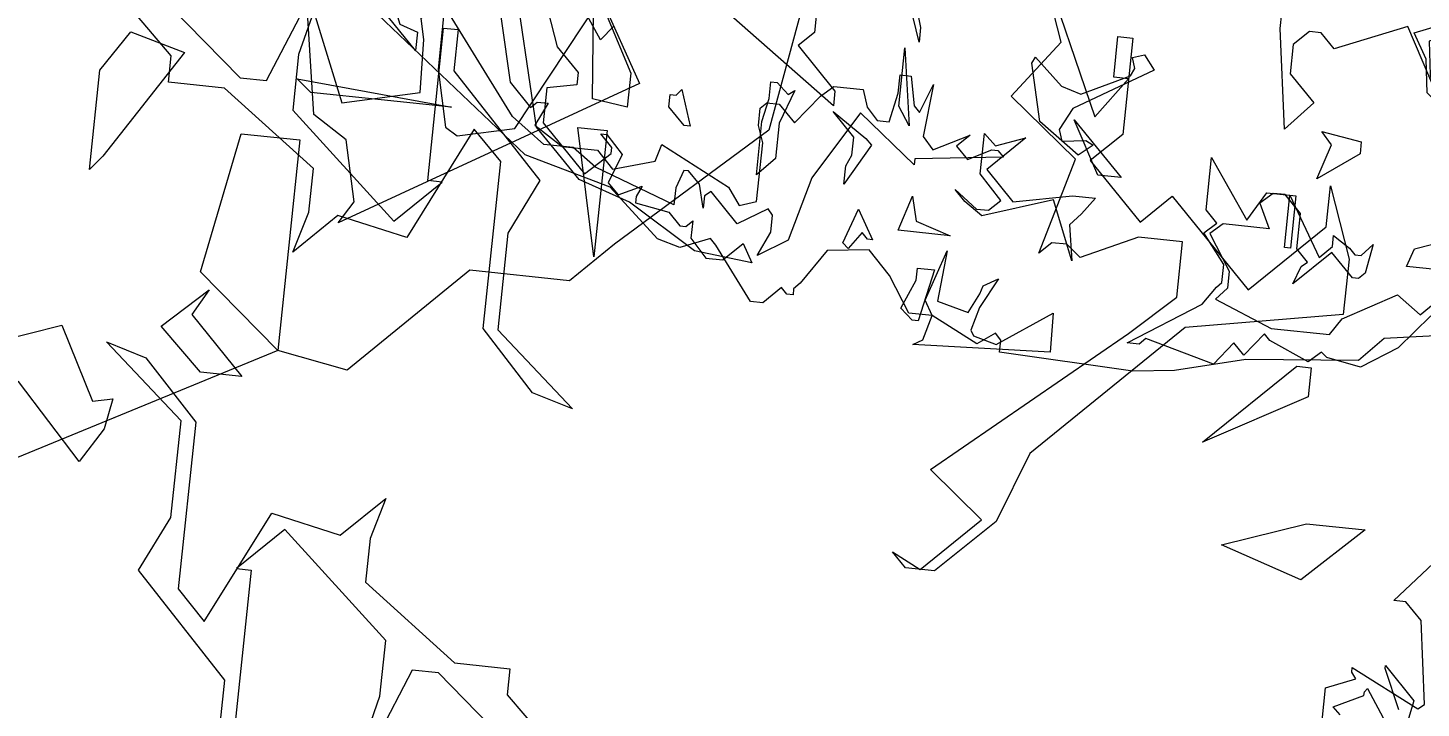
# Model space of a CAD drawing. Header units: metres. Extents: x 329311 to 330425, y 7396637 to 7397287.
# Drawn here: x 329847.135 to 329847.692, y 7397087.394 to 7397087.666 of the extents above; entities that cross this region are included whole.
import ezdxf

# ---------------------------------------------------------------- set-up
doc = ezdxf.new("R2010")
doc.units = ezdxf.units.M
doc.layers.get('0').update_dxf_attribs({"lineweight": 18})
doc.layers.add('ARBRE', color=251, linetype='Continuous', lineweight=13)
doc.layers.add('PA6_TEXTO', color=3, linetype='Continuous', lineweight=18)
doc.styles.add('200 Médio', font='arial.ttf', dxfattribs={"height": 0.75})
doc.styles.add('ARIAL', font='ARIAL', dxfattribs={"height": 0.2})
doc.dimstyles.new('AQ250', dxfattribs={"dimscale": 10, "dimtxt": 0.05, "dimasz": 0.03, "dimexe": 0.03, "dimexo": 0.025, "dimgap": 0.025, "dimtad": 1, "dimzin": 0, "dimdsep": 46, "dimtxsty": 'ARIAL', "dimblk": 'ARCHTICK', "dimcen": 0.09, "dimdle": 0.03, "dimclrt": 7, "dimadec": 0, "dimazin": 0, "dimtfac": 1, "dimtix": 1, "dimtmove": 2, "dimatfit": 3, "dimldrblk": 'OPEN90', "dimfxl": 1, "dimtvp": 1, "dimtolj": 1, "dimtzin": 0, "dimarcsym": 0})

# ---------------------------------------------------------------- blocks, each defined once
blk = doc.blocks.new('_ArchTick')
at = {"color": 0, "linetype": 'ByBlock', "const_width": 0.15}
blk.add_lwpolyline([(-0.5, -0.5), (0.5, 0.5)], dxfattribs=at)
blk = doc.blocks.new('*D13')
at = {"layer": 'Defpoints', "color": 0, "transparency": 16777216}
for p in [(329835.55325, 7397103.64789), (329835.23325, 7397102.45333), (329895.00341, 7397086.44191)]:
    blk.add_point(p, dxfattribs=at)
at = {"layer": 'PA6_TEXTO', "color": 0, "lineweight": -2, "transparency": 16777216}
for p, q in [((329835.29794, 7397102.69481), (329835.63088, 7397103.93767)), ((329895.6132, 7397087.55884), (329835.26347, 7397103.72552)), ((329895.0681, 7397086.6834), (329895.40104, 7397087.92625))]:
    blk.add_line(p, q, dxfattribs=at)
at = {"layer": 'PA6_TEXTO', "color": 0, "lineweight": -2, "transparency": 16777216, "xscale": 0.3, "yscale": 0.3, "zscale": 0.3}
for p, rotation in [((329835.55325, 7397103.64789), 165.0035318531356), ((329895.32342, 7397087.63647), 345.0035318531356)]:
    blk.add_blockref('_ArchTick', p, dxfattribs=dict(at, rotation=rotation))
at = {"layer": 'PA6_TEXTO', "color": 7, "transparency": 16777216, "insert": (329865.60211, 7397096.25355), "char_height": 0.75, "attachment_point": 5, "rotation": 345.0035, "style": '200 Médio'}
blk.add_mtext('\\A1;61.88', dxfattribs=at)
blk = doc.blocks.new('_Open90')
at = {"color": 0, "linetype": 'ByBlock', "lineweight": -2}
for p, q in [((-0.5, 0.5), (0, 0)), ((0, 0), (-1, 0)), ((0, 0), (-0.5, -0.5))]:
    blk.add_line(p, q, dxfattribs=at)
blk = doc.blocks.new('WMF26', base_point=(0, 0.0008))
at = {"color": 85}
for points in [[(7.3226, -0.1836), (7.3588, -0.2206), (7.4617, -0.1474), (7.7449, -0.2857), (7.8833, -0.2857), (8.0216, -0.4965), (8.1591, -0.6356), (8.4069, -0.6051), (8.5452, -0.3952), (8.5814, -0.3581), (8.5814, -0.3219), (8.6177, -0.3219), (8.6539, -0.3581), (8.756, -0.2569), (8.8292, -0.2569), (9.0688, -0.5689), (9.1051, -0.6051), (9.2804, -0.5327), (9.4187, -0.5689), (9.7316, -0.8464), (10.2552, -0.9839), (11.3025, -1.7915)], [(12.6708, -8.5666), (12.6708, -8.8803), (12.4963, -8.9527), (12.5251, -8.989), (12.5251, -9.0178), (12.111, -8.8144), (12.0739, -8.8441), (12.1472, -9.3381), (12.2485, -9.4401), (12.3209, -9.4401), (11.8994, -9.9284), (11.8269, -9.9284), (11.7611, -10.0008), (11.7973, -10.037), (11.477, -10.5245), (11.165, -10.8381), (10.75, -10.8381), (10.6776, -11.2893), (10.3277, -11.6096), (10.2264, -11.7108), (9.9786, -11.7108), (9.7028, -11.9875), (9.5274, -11.9578), (8.756, -12.3728)], [(4.6377, -0.4965), (5.0527, -0.4314), (5.191, -0.2857), (5.8604, -0.2206), (6.2753, -0.1111), (6.5223, -0.0815), (7.3226, -0.1111), (7.3226, -0.1836), (7.3226, -0.1836)]]:
    blk.add_lwpolyline(points, dxfattribs=at)
at = {"color": 63}
for points in [[(7.7449, -0.2857), (7.796, -0.3738), (7.6955, -0.6776), (7.7211, -0.3754), (7.5325, -0.326), (7.4749, -0.4438), (7.4617, -0.4932), (7.3736, -0.5442), (7.4699, -0.3623), (7.5062, -0.2231), (7.4881, -0.1918), (7.3481, -0.1548), (7.0303, -0.3746), (7.0221, -0.1433), (7.8404, -0.1029), (7.7836, -0.1358), (7.7449, -0.2857), (7.7449, -0.2857)], [(6.5001, -0.2462), (6.5734, -0.2462), (6.1518, -0.522), (6.0777, -0.6315), (6.0489, -0.6611), (6.0489, -0.7698), (6.188, -0.9443), (6.1156, -1.0094), (6.188, -1.0827), (6.188, -1.3955), (5.9402, -1.0464), (5.8381, -1.221), (5.7006, -1.221), (5.489, -0.8711), (5.4166, -0.9443), (5.4166, -1.0094), (5.3145, -0.9443), (5.2783, -0.9081), (5.2421, -0.9081), (5.1762, -0.9806), (5.2058, -0.806), (5.2421, -0.7698), (5.2783, -0.7698), (5.4166, -0.9081), (5.6274, -0.6973), (5.5903, -0.806), (5.5541, -0.8348), (5.6274, -0.9081), (5.6274, -1.1189), (5.7295, -1.221), (5.8019, -1.221), (5.8744, -1.1551), (5.8019, -1.0094), (6.0777, -1.0094), (6.1518, -0.9443), (6.0127, -0.7336), (6.0127, -0.6315), (6.0777, -0.5582), (5.7295, -0.4199), (5.3804, -0.4199), (5.3145, -0.522), (5.0016, -0.6973), (4.8559, -0.5944), (4.6814, -0.7698)], [(4.7909, -0.8711), (4.9654, -0.8711), (4.9292, -0.9806), (4.6517, -1.0827)], [(4.7909, -0.5944), (4.9654, -0.3837), (5.1762, -0.2462), (5.3804, -0.2824), (5.4166, -0.3112), (5.489, -0.2462), (5.7295, -0.3474), (5.7657, -0.3837), (5.8744, -0.2462), (5.9402, -0.3112), (6.0489, -0.1729), (6.4639, -0.2824), (6.5001, -0.2462), (6.5001, -0.2462)], [(8.7519, -0.7805), (8.7823, -0.8167), (8.956, -0.7081), (9.1306, -0.8826), (9.1668, -0.853), (9.1668, -0.7805), (9.203, -0.9188), (9.2771, -0.9913), (9.3059, -0.9913), (9.3422, -0.8826), (9.3422, -0.7805), (9.8296, -0.955), (9.9745, -1.0571), (10.1498, -1.0571), (10.3532, -1.2029), (10.9131, -1.9307)], [(11.4013, -2.5268), (11.263, -2.2789), (11.0884, -2.353), (11.0522, -2.3168), (11.0226, -2.3168), (10.9863, -2.353), (10.9863, -2.4255), (11.0522, -2.4905), (10.9863, -2.563), (10.9501, -2.3168), (10.9501, -2.2789)], [(10.564, -2.1052), (10.3894, -1.4062), (10.2519, -1.2679), (10.2157, -1.3041), (10.1498, -1.3041), (10.2157, -1.1666), (10.0403, -1.0571), (9.8296, -1.0571), (9.7283, -0.955), (9.4805, -1.0275), (9.4508, -1.1304), (9.0293, -0.9188), (8.956, -0.8167), (8.8548, -0.853), (8.8548, -1.2029), (8.891, -1.3041), (8.891, -1.4062), (8.8548, -1.4424), (8.7823, -1.4424), (8.6794, -1.3404), (8.5419, -1.5157), (8.4686, -1.5816), (8.2941, -1.5816), (8.2579, -1.4795), (8.192, -1.4062), (8.1195, -1.4062), (8.0833, -1.5816), (8.0833, -1.6903), (8.0175, -1.6903), (7.9812, -1.5157), (7.945, -1.4795), (7.8791, -1.654), (7.9088, -1.3404), (7.8429, -1.2679), (7.6321, -1.3774), (7.7046, -1.3041), (7.6321, -1.2317), (7.4938, -1.3041), (7.4576, -1.3041), (7.4205, -1.2679), (7.945, -1.2029), (7.945, -1.1666), (8.2941, -1.4424), (8.5419, -1.0275), (8.6432, -0.643), (8.8185, -0.5327), (8.7519, -0.6792), (8.7519, -0.7805), (8.7519, -0.7805)], [(5.3112, -1.5083), (5.5508, -1.3338), (5.4849, -1.5445), (5.5508, -1.6178), (5.3112, -1.5808), (5.3112, -1.5083), (5.3112, -1.5083)], [(7.2929, -1.8805), (7.1217, -1.724), (7.0023, -1.6894), (6.7191, -1.8286), (6.6969, -1.8747), (6.7183, -1.9373), (6.6499, -1.9611), (6.5816, -1.8772), (7.0394, -1.5997), (7.1077, -1.4671), (7.0838, -1.398), (6.943, -1.4169), (6.8969, -1.3947), (6.9801, -1.3264), (7.2279, -1.5017), (7.3102, -1.8426), (7.2929, -1.8805), (7.2929, -1.8805)], [(4.217, -2.4683), (4.52, -2.2962), (4.6624, -2.2378), (4.6945, -2.3316), (4.9712, -2.2188), (4.9457, -2.0188), (4.8847, -1.8821), (4.7991, -1.9175), (4.8386, -1.8228), (4.9522, -1.9109), (4.9778, -2.111), (5.065, -2.2584), (4.5184, -2.4856), (4.5126, -2.5934), (4.4031, -2.6651), (4.2747, -2.6116), (4.217, -2.4683), (4.217, -2.4683)], [(9.068, -3.2595), (9.068, -2.8446), (8.9947, -2.7721), (8.8572, -3.0553), (8.6819, -3.0191), (8.5806, -3.1212), (8.6094, -3.0191), (8.6094, -2.9104), (8.3698, -2.7359), (8.2307, -2.7359), (8.2307, -2.67), (8.0858, -2.5317)], [(8.0199, -2.3868), (8.4061, -2.7062), (8.4711, -2.7062), (8.6094, -2.3572), (8.5436, -2.6338), (8.5436, -2.7721), (8.821, -3.0191), (8.9297, -2.9104), (8.8935, -2.9104), (8.8935, -2.5317), (8.9297, -2.5317), (8.9297, -2.6338), (9.1693, -2.8816), (9.1042, -3.0191), (9.1042, -3.2595), (9.3084, -3.4341), (9.2055, -3.4052), (9.068, -3.2595), (9.068, -3.2595)]]:
    blk.add_lwpolyline(points, dxfattribs=at)
at = {"color": 106}
for points in [[(7.9343, -0.3112), (7.861, -0.4858), (7.861, -0.5582), (7.7589, -0.5582), (7.8248, -0.2462), (7.861, -0.2462), (7.9343, -0.3112), (7.9343, -0.3112)], [(9.6073, -0.7698), (9.9201, -0.8711), (10.2042, -1.1551), (10.4438, -2.0937)], [(10.3425, -2.2032), (10.517, -2.5819), (10.5903, -2.4798), (10.5533, -2.4798), (10.5533, -2.3786), (10.5903, -2.3786), (10.5903, -2.6181), (10.517, -2.6906), (10.6554, -2.8289), (10.7278, -2.7565), (10.9386, -2.9672), (11.1139, -2.7927), (11.1139, -2.6906), (11.179, -2.866), (11.179, -3.0035), (10.7937, -3.0759), (10.4438, -3.4258), (10.3787, -3.6012), (10.2404, -3.7387), (10.168, -3.7387), (10.1317, -3.7025), (10.2042, -3.7387), (10.3425, -3.6012), (10.2042, -3.4909), (10.6554, -3.1055), (10.7649, -3.0035), (10.7649, -2.866), (10.6554, -2.866), (10.517, -2.931), (10.4808, -2.9022), (10.4438, -2.9022), (10.4149, -2.931), (10.4808, -2.6906), (10.3063, -2.5523), (10.4149, -2.4074), (10.1317, -1.6433), (9.9926, -1.505), (9.9926, -1.4317), (10.168, -1.3955), (10.168, -1.1848), (9.8913, -0.9081), (9.7464, -1.0464), (9.7464, -1.0827), (9.8189, -1.1551), (9.7826, -1.1551), (9.6797, -1.0464), (9.7464, -0.8711), (9.6797, -0.806), (9.5422, -0.8711), (9.5711, -0.806), (9.5711, -0.7698), (9.3677, -0.7336), (9.2952, -0.6611), (9.259, -0.6611), (9.2211, -0.6973), (9.2211, -0.5944), (9.1199, -0.4858), (9.0178, -0.4858), (8.9091, -0.5944), (8.8441, -0.4858), (9.1923, -0.522), (9.6073, -0.7698), (9.6073, -0.7698)], [(8.2463, -0.8711), (8.1451, -0.6973), (8.1739, -0.6973), (8.2101, -0.7336), (8.2826, -0.6315), (8.3196, -0.6611), (8.2463, -0.8711), (8.2463, -0.8711)], [(7.5119, -0.9081), (7.6214, -0.9806), (7.6865, -1.0464), (7.5482, -0.9443), (7.4757, -0.9443), (7.4098, -1.0094), (7.5482, -1.1551), (7.5482, -1.3955), (7.4757, -1.3297), (7.3003, -1.3955), (7.5119, -1.1848), (7.3374, -1.0094), (6.9883, -1.0827), (6.85, -1.0827), (6.9224, -0.9806), (6.9883, -0.9081), (6.9513, -0.6973), (7.097, -1.0464), (7.5119, -0.9081), (7.5119, -0.9081)], [(7.9343, -0.9806), (7.8981, -0.8348), (7.6865, -0.7698), (7.9993, -0.7698), (7.9343, -0.9806), (7.9343, -0.9806)], [(5.7006, -1.221), (5.6644, -1.221), (5.6644, -0.9081), (5.7006, -0.9081), (5.7006, -1.221), (5.7006, -1.221)], [(8.3196, -1.1848), (8.3196, -1.2934), (8.4579, -1.4317), (8.2463, -1.2934), (8.2101, -1.2572), (8.3492, -1.0094), (8.3492, -1.1189), (8.3196, -1.1848), (8.3196, -1.1848)], [(8.8441, -1.4688), (8.8441, -1.5701), (8.8078, -1.5701), (8.7337, -1.505), (8.6975, -1.5338), (8.77, -1.3297), (8.77, -1.1189), (8.8729, -1.0094), (8.8729, -1.3297), (8.8441, -1.4688), (8.8441, -1.4688)], [(7.0245, -1.5338), (6.7117, -1.221), (6.85, -1.221), (7.0245, -1.5338), (7.0245, -1.5338)], [(9.4327, -1.3585), (9.4327, -1.4317), (9.3965, -1.4317), (9.3677, -1.4688), (9.2952, -1.2572), (9.3315, -1.2572), (9.4327, -1.3585), (9.4327, -1.3585)], [(9.9564, -2.0575), (10.0659, -2.4074), (10.0659, -2.4436), (9.8551, -1.8533), (9.6797, -1.5338), (9.6797, -1.3297), (9.8913, -1.3585), (9.9564, -2.0575), (9.9564, -2.0575)], [(8.0726, -1.8533), (7.9993, -1.3955), (8.0726, -1.505), (8.0726, -1.8533), (8.0726, -1.8533)], [(11.179, -1.92), (11.0777, -1.6796), (10.9682, -1.6433), (10.9682, -1.5338), (11.216, -1.7808), (11.179, -1.92), (11.179, -1.92)], [(11.1139, -3.215), (10.8661, -3.3534), (11.0777, -3.1426), (11.1139, -3.1426), (11.1139, -3.215), (11.1139, -3.215)], [(8.3855, -3.5641), (8.3855, -3.9783), (8.4579, -4.0515), (8.5962, -3.7675), (8.77, -3.8045), (8.8729, -3.7025), (8.8441, -3.8045), (8.8441, -3.9132), (9.0836, -4.0886), (9.2211, -4.0886), (9.2211, -4.1536), (9.3677, -4.2919)], [(9.4327, -4.4377), (9.0474, -4.1174), (8.9816, -4.1174), (8.8441, -4.4665), (8.9091, -4.1899), (8.9091, -4.0515), (8.6325, -3.8045), (8.5238, -3.9132), (8.56, -3.9132), (8.56, -4.2919)], [(8.5238, -4.2919), (8.5238, -4.1899), (8.2826, -3.942), (8.3492, -3.8045), (8.3492, -3.5641), (8.1451, -3.3896), (8.2463, -3.4184), (8.3855, -3.5641), (8.3855, -3.5641)], [(11.1428, -3.6662), (10.9386, -3.6012), (11.1428, -3.5271), (11.2885, -3.5271), (11.1428, -3.6662), (11.1428, -3.6662)], [(12.5679, -8.7288), (12.6132, -8.7733), (12.4387, -8.8581), (12.4387, -8.8811), (12.4214, -8.9033), (12.2913, -8.7115)], [(12.2238, -8.7963), (12.3308, -9.0326), (12.3308, -9.0507), (12.139, -8.8581), (12.1612, -8.751)], [(10.7649, -10.9649), (10.7649, -11.0374), (10.7278, -11.0736), (10.8299, -11.1765), (10.8299, -11.2127), (10.4808, -10.9649)], [(10.27, -11.0736), (10.2404, -11.1107), (10.0947, -10.8999)], [(9.641, -11.4219), (9.5546, -11.3683), (9.5019, -11.053), (9.6204, -11.3321), (9.8106, -11.2868), (9.8065, -11.1559), (9.7942, -11.1049), (9.8477, -11.0184), (9.8493, -11.2251), (9.8823, -11.3651), (9.9127, -11.384), (10.0527, -11.3511), (10.2314, -11.0077), (10.3474, -11.2078), (9.6427, -11.6285), (9.6764, -11.5725), (9.641, -11.4219), (9.641, -11.4219)], [(9.0474, -11.5248), (9.0178, -11.561), (9.0178, -11.3148), (9.0836, -11.2127), (9.2211, -11.249), (9.0474, -11.5248), (9.0474, -11.5248)], [(9.5422, -11.3148), (9.5052, -11.2852), (9.8913, -11.3148), (9.5422, -11.3148), (9.5422, -11.3148)], [(10.2799, -11.6458), (10.2075, -11.3321), (10.2799, -11.3321), (10.2799, -11.6458), (10.2799, -11.6458)], [(9.3817, -11.4342), (9.5274, -11.4342), (9.5274, -11.9578), (9.3166, -11.7841), (9.3817, -11.4342), (9.3817, -11.4342)], [(9.4451, -12.0303), (9.343, -12.0303), (9.2343, -11.9274), (9.343, -11.8261), (9.3068, -11.8912), (9.4451, -12.0303), (9.4451, -12.0303)], [(8.8243, -12.0114), (8.9898, -11.9513), (9.0845, -12.1299), (9.1339, -12.1184), (9.1207, -12.195), (9.0672, -12.2814), (8.8976, -12.1003), (8.8013, -12.1176), (8.728, -12.2345), (8.6728, -12.2007), (8.8243, -12.0114), (8.8243, -12.0114)]]:
    blk.add_lwpolyline(points, dxfattribs=at)
blk = doc.blocks.new('T2_02')
at = {"xscale": 0.3499999999999943, "yscale": 0.3499999999999943, "zscale": 0.3499999999999943}
blk.add_blockref('WMF26', (-2.2399, 1.997), dxfattribs=at)

msp = doc.modelspace()

# ---------------------------------------------------------------- block references
at = {"layer": 'ARBRE'}
for p, xscale, yscale, zscale, rotation in [((329846.83706, 7397088.59537), 0.4621142716754235, 0.4621142716754235, 0.4621142716754235, 354.0121026411171), ((329847.62402, 7397087.90323), 0.1918409178794672, 0.1918409178794672, 0.1918409178794672, 174.0121026411205), ((329846.84628, 7397087.1973), 0.4621142716754235, 0.4621142716754235, 0.4621142716754235, 354.0121026411171), ((329848.05007, 7397087.14606), 0.1918409178794672, 0.1918409178794672, 0.1918409178794672, 174.0121026411205)]:
    msp.add_blockref('T2_02', p, dxfattribs=dict(at, xscale=xscale, yscale=yscale, zscale=zscale, rotation=rotation))

# ---------------------------------------------------------------- dimensions: what is measured, and where the dimension line sits
at = {"layer": 'PA6_TEXTO'}
dim = msp.add_aligned_dim(p1=(329895.00341, 7397086.44191), p2=(329835.23325, 7397102.45333), distance=-1.23668, dimstyle='AQ250', override={"dimtxsty": '200 Médio'}, dxfattribs=at)
dim.commit()
dim.dimension.update_dxf_attribs({"geometry": '*D13', "text_midpoint": (329865.60211, 7397096.25355)})

doc.saveas('drawing.dxf')
